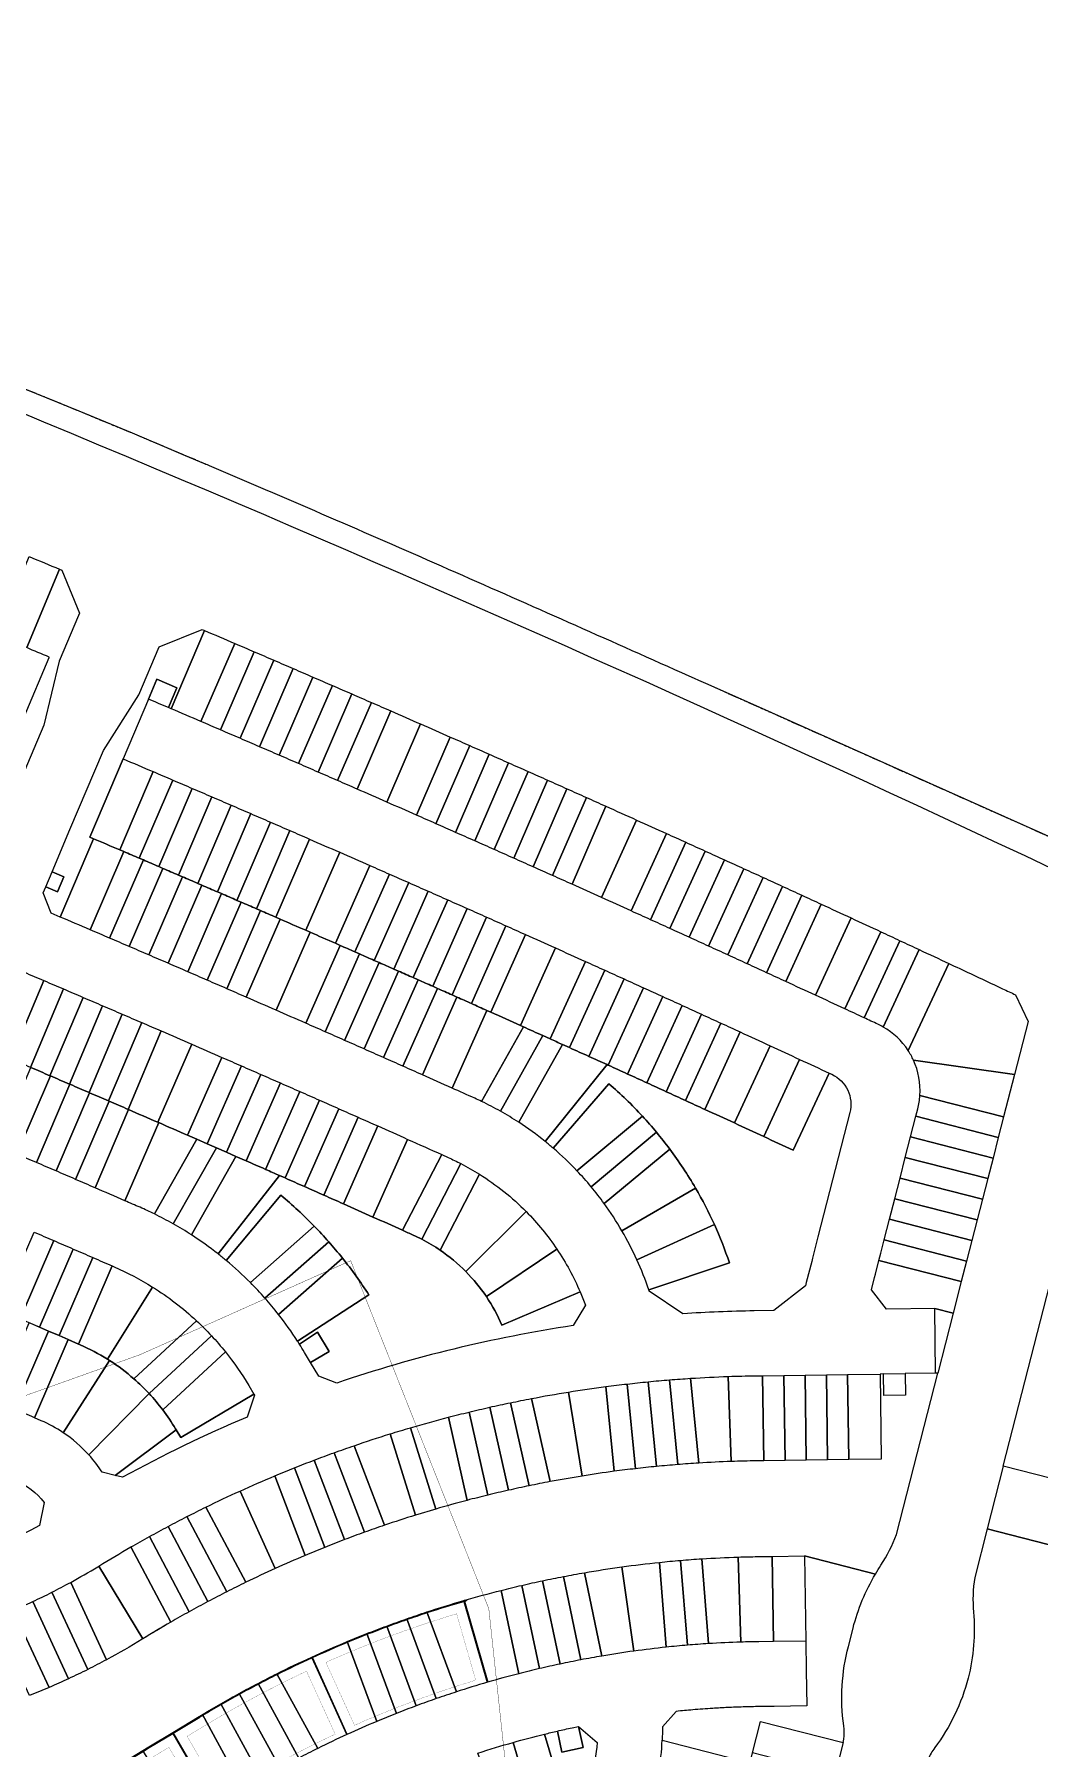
# Model space of a CAD drawing. Header units: centimetres. Extents: x -6122352 to 6876996, y -1694241 to 2592194.
# Drawn here: x 1974318 to 2257952, y -156000 to 327530 of the extents above; entities that cross this region are included whole.
import ezdxf

# ---------------------------------------------------------------- set-up
doc = ezdxf.new("R2010")
doc.units = ezdxf.units.CM
doc.header["$MEASUREMENT"] = 0
doc.linetypes.add('23585-XR-AR-DAMAC PLOT LIMITS$0$PHANTOM2', pattern=[1.25, 0.625, -0.125, 0.125, -0.125, 0.125, -0.125])
doc.linetypes.add('XR-AR-END-SETTING OUT PLAN$0$23261-XR-AR-SI-GF$0$HIDDEN', pattern=[0.375, 0.25, -0.125])
for name, color, linetype, lineweight, true_color in [('08-Compound Wall-2', 6, 'Continuous', 25, 0xff00ff), ('23585-XR-AR-DAMAC PLOT LIMITS$0$1-End units', 7, 'Continuous', 5, 0xf8991e), ('23585-XR-AR-DAMAC PLOT LIMITS$0$1-Open Space', 7, 'Continuous', 5, 0x90cf5a), ('23585-XR-AR-DAMAC PLOT LIMITS$0$1-Utility', 7, 'Continuous', 5, 0x8db1ff)]:
    doc.layers.add(name, color=color, linetype=linetype, lineweight=lineweight, true_color=true_color)
for name, color, linetype in [('23585-XR-AR-BOUNDARY WALLS AND SETBACKS$0$setback', 7, 'XR-AR-END-SETTING OUT PLAN$0$23261-XR-AR-SI-GF$0$HIDDEN'), ('23585-XR-AR-DAMAC PLOT LIMITS$0$1-Utility Corridor', 44, 'Continuous'), ('23585-XR-AR-DAMAC PLOT LIMITS$0$PROJECT_LIMIT', 1, 'Continuous'), ('@MI-REF LAYER', 7, 'Continuous')]:
    doc.layers.add(name, color=color, linetype=linetype)
doc.layers.add('23585-XR-AR-DAMAC PLOT LIMITS$0$1-Mid units', color=41, linetype='Continuous', lineweight=5)
doc.layers.add('A-ANNO-TEXT', color=3, linetype='Continuous', lineweight=25)
doc.layers.add('23585-XR-AR-DAMAC PLOT LIMITS$0$D-Phase New', color=7, linetype='Continuous', true_color=0x000080)

# ---------------------------------------------------------------- blocks, each defined once
blk = doc.blocks.new('23585-XR-AR-BOUNDARY WALLS AND SETBACKS')
at = {"layer": '08-Compound Wall-2'}
for points in [[(497874.08, 2770322.56, -0.008688), (497877.61, 2770332.85, -0.004792), (497879.7, 2770338.48, -0.00479), (497881.91, 2770344.06, -0.00479), (497884.22, 2770349.6, -0.004792), (497886.64, 2770355.09, -0.008718), (497891.3, 2770364.96)], [(497896.93, 2770315.23), (497874.3, 2770322.59, -0.008609), (497877.79, 2770332.78, -0.004792), (497879.89, 2770338.41, -0.00479), (497882.09, 2770343.98, -0.00479), (497884.4, 2770349.52, -0.004792), (497886.82, 2770355.01, -0.008638), (497891.44, 2770364.78), (497912.75, 2770354.19)], [(497891.3, 2770364.96, -0.000678), (497891.68, 2770365.72, -0.000678)], [(497891.52, 2770364.96, -0.000679), (497891.9, 2770365.72, -0.000679)], [(497863.29, 2770279.23), (497865.02, 2770287.85, -0.000808), (497865.22, 2770288.84, -0.004793), (497866.47, 2770294.71, -0.00479), (497867.84, 2770300.55, -0.00479), (497869.32, 2770306.37, -0.004792), (497870.91, 2770312.15, -0.008684), (497874.08, 2770322.56)], [(497886.76, 2770274.21), (497863.5, 2770279.28), (497865.21, 2770287.81, -0.000808), (497865.41, 2770288.8, -0.004793), (497866.67, 2770294.66, -0.00479), (497868.04, 2770300.5, -0.00479), (497869.52, 2770306.31, -0.004792), (497871.11, 2770312.1, -0.008603), (497874.24, 2770322.4), (497896.87, 2770315.04)]]:
    blk.add_lwpolyline(points, format="xyb", dxfattribs=at)
for points in [[(497891.52, 2770364.96), (497912.84, 2770354.37)], [(497880.78, 2770244.4), (497857.2, 2770248.89), (497859, 2770257.86), (497860.18, 2770263.74), (497861.36, 2770269.63), (497861.75, 2770271.56), (497863.29, 2770279.23)], [(497880.82, 2770244.6), (497857.44, 2770249.05), (497859.2, 2770257.82), (497860.38, 2770263.7), (497861.56, 2770269.59), (497861.95, 2770271.52), (497863.46, 2770279.09), (497886.72, 2770274.01)]]:
    blk.add_lwpolyline(points, dxfattribs=at)
at = {"layer": '23585-XR-AR-BOUNDARY WALLS AND SETBACKS$0$setback', "ltscale": 40, "const_width": 0.05}
for points in [[(497896.41, 2770318.45), (497877.87, 2770324.48, -0.006274), (497880.43, 2770331.83, -0.004792), (497882.5, 2770337.4, -0.00479), (497884.69, 2770342.93, -0.00479), (497886.98, 2770348.41, -0.004792), (497889.37, 2770353.85, -0.006294), (497892.67, 2770360.93), (497910.13, 2770352.25, 0.005322), (497907.51, 2770346.65, 0.00519), (497905.07, 2770341.13, 0.005188), (497902.74, 2770335.56, 0.005188), (497900.53, 2770329.95, 0.00519), (497898.44, 2770324.29, 0.005322)], [(497885.86, 2770277.37), (497866.81, 2770281.53), (497867.96, 2770287.26, -0.000808), (497868.16, 2770288.24, -0.004793), (497869.4, 2770294.05, -0.00479), (497870.76, 2770299.84, -0.00479), (497872.22, 2770305.6, -0.004792), (497873.8, 2770311.33, -0.006261), (497876.02, 2770318.77), (497894.57, 2770312.74, 0.005325), (497892.79, 2770306.81, 0.00519), (497891.18, 2770300.99, 0.005188), (497889.68, 2770295.15, 0.005188), (497888.32, 2770289.27, 0.005148), (497887.08, 2770283.42), (497887.07, 2770283.37)], [(497879.89, 2770247.62), (497860.74, 2770251.27), (497861.94, 2770257.27), (497863.12, 2770263.15), (497864.3, 2770269.04, 0.000008), (497864.3, 2770269.04), (497864.69, 2770270.97), (497865.63, 2770275.65), (497884.68, 2770271.49), (497883.81, 2770267.14), (497883.47, 2770265.44), (497882.29, 2770259.55), (497881.11, 2770253.67)]]:
    blk.add_lwpolyline(points, format="xyb", close=True, dxfattribs=at)
blk = doc.blocks.new('A$C9d9485f6')
at = {"layer": 'A-ANNO-TEXT', "rotation": 312.4881850805905}
blk.add_blockref('23585-XR-AR-BOUNDARY WALLS AND SETBACKS', (-2377088.53, -1504219.25), dxfattribs=at)
blk = doc.blocks.new('23585-XR-AR-DAMAC PLOT LIMITS')
at = {"layer": '23585-XR-AR-DAMAC PLOT LIMITS$0$1-End units', "color": 251, "true_color": 0x636466}
for points in [[(497861.56, 2770562.17, 0.118327), (497851.94, 2770561.46), (497842.71, 2770583.69, -0.000345), (497851.22, 2770587.21)], [(497840.83, 2770556.93, 0.000344), (497832.39, 2770553.4), (497823.13, 2770575.55, -0.000345), (497831.63, 2770579.09)], [(497893.54, 2770569.39), (497873.14, 2770556.08, 0.123864), (497864.61, 2770561.43), (497886.81, 2770579.71)], [(497832.39, 2770553.4, 0.000344), (497823.95, 2770549.87), (497814.58, 2770571.96, -0.000347), (497823.13, 2770575.55)], [(497779.76, 2770531.13, 0.000344), (497771.35, 2770527.53), (497761.87, 2770549.57, -0.000347), (497770.39, 2770553.23)], [(497771.35, 2770527.53, 0.000344), (497762.94, 2770523.91), (497753.14, 2770545.81, -0.000356), (497761.87, 2770549.57)], [(497851.98, 2770515.75, 0.000346), (497843.54, 2770512.22), (497834.27, 2770534.35, -0.000346), (497842.74, 2770537.89)], [(497851.98, 2770515.75), (497842.74, 2770537.89, -0.000346), (497851.22, 2770541.43), (497860.43, 2770519.27, 0.000346)], [(497843.54, 2770512.22, 0.000346), (497835.11, 2770508.67), (497825.72, 2770530.76, -0.00035), (497834.27, 2770534.35)], [(497718.94, 2770504.73, 0.000344), (497710.57, 2770501.04), (497700.76, 2770522.94, -0.000343), (497709.13, 2770526.63)], [(497710.57, 2770501.04, 0.000344), (497702.2, 2770497.34), (497692.39, 2770519.24, -0.000343), (497700.76, 2770522.94)], [(497790.93, 2770489.9), (497788.89, 2770489.02, 0.000228), (497783.35, 2770486.64), (497782.52, 2770486.28), (497773.03, 2770508.32, -0.00035), (497781.54, 2770511.99)], [(497782.52, 2770486.28, 0.000346), (497774.12, 2770482.66), (497764.52, 2770504.65, -0.00035), (497773.03, 2770508.32)], [(497658.39, 2770477.72, 0.000344), (497650.05, 2770473.95), (497640.14, 2770495.8, -0.000347), (497648.58, 2770499.63)], [(497811.32, 2770469.33, 0.025241), (497802.3, 2770467.48), (497794.42, 2770491.4), (497796.44, 2770492.26, -0.000227), (497801.96, 2770494.62, -0.000213), (497807.13, 2770496.83)], [(497823.48, 2770470.36, 0.025241), (497814.29, 2770469.73), (497811.46, 2770493.57, -0.028669), (497824.64, 2770494.37)], [(497849.68, 2770491.72), (497844.56, 2770468.27, 0.025241), (497835.47, 2770469.78), (497836.63, 2770493.79, -0.028669)], [(497860.84, 2770488.69), (497853.4, 2770465.87, 0.025102), (497844.56, 2770468.27), (497849.68, 2770491.72, -0.025102)], [(497730.14, 2770463.44, 0.000294), (497723.02, 2770460.3), (497721.77, 2770459.74), (497712.05, 2770481.68, -0.00035), (497720.53, 2770485.43)], [(497790.9, 2770463.73, 0.005895), (497788.91, 2770462.9, 0.000266), (497782.48, 2770460.12), (497772.95, 2770482.15), (497774.12, 2770482.66, -0.000346), (497782.52, 2770486.28), (497783.35, 2770486.64)], [(497871.65, 2770484.55), (497861.96, 2770462.6, 0.025102), (497853.4, 2770465.87), (497860.84, 2770488.69, -0.025102)], [(497721.77, 2770459.74, 0.000299), (497714.55, 2770456.54), (497713.4, 2770456.03), (497703.49, 2770477.89, -0.000353), (497712.05, 2770481.68)], [(497782.48, 2770460.12, 0.000348), (497774.09, 2770456.48), (497764.46, 2770478.47, -0.000171), (497768.62, 2770480.27, -0.000179), (497772.95, 2770482.15)], [(497609.83, 2770455.54, 0.000344), (497601.52, 2770451.69), (497591.35, 2770473.43, -0.000347), (497599.77, 2770477.32)], [(497919.38, 2770453.98), (497918.01, 2770452.44, 0.005209), (497913.35, 2770447.09), (497895.09, 2770462.67, -0.005209), (497900.08, 2770468.39), (497901.45, 2770469.93)], [(497741.11, 2770442.05, 0.000348), (497732.74, 2770438.35), (497723.02, 2770460.3, -0.000294), (497730.14, 2770463.44), (497731.48, 2770464.03)], [(497913.35, 2770447.09, 0.006729), (497907.5, 2770440.04), (497888.3, 2770454.47, -0.00731), (497895.09, 2770462.67)], [(497669.61, 2770436.37, 0.000304), (497662.31, 2770433.06), (497661.28, 2770432.59), (497651.34, 2770454.43, -0.000346), (497659.7, 2770458.23)], [(497732.74, 2770438.35, 0.000348), (497724.37, 2770434.64), (497714.55, 2770456.54, -0.000299), (497721.77, 2770459.74), (497723.02, 2770460.3)], [(497823.22, 2770428.04, 0.047931), (497813.93, 2770426.79), (497805.6, 2770449.43, -0.058078), (497822.3, 2770452.02)], [(497835.97, 2770451.26), (497832.39, 2770427.53, 0.046994), (497823.22, 2770428.04), (497822.3, 2770452.02, -0.046994)], [(497849.26, 2770447.95), (497841.31, 2770425.31, 0.046994), (497832.39, 2770427.53), (497835.97, 2770451.26, -0.046994)], [(497794.23, 2770419.12, 0.00035), (497785.84, 2770415.47), (497776.18, 2770437.44, -0.000353), (497784.68, 2770441.13)], [(497802.63, 2770422.75, 0.00035), (497794.23, 2770419.12), (497784.68, 2770441.13, -0.0004), (497794.33, 2770445.31)], [(497680.58, 2770414.99, 0.000348), (497672.25, 2770411.21), (497662.31, 2770433.06, -0.000304), (497669.61, 2770436.37), (497670.75, 2770436.89)], [(497958.8, 2770421.56), (497956.07, 2770418.49, 0.004359), (497952.75, 2770414.69), (497934.55, 2770430.33, -0.004359), (497938.14, 2770434.44), (497940.87, 2770437.51)], [(497893.08, 2770420.85, 0.006729), (497887.94, 2770413.27), (497867.89, 2770426.47, -0.00731), (497873.88, 2770435.28)], [(497952.75, 2770414.69, 0.007912), (497946.89, 2770407.66), (497927.96, 2770422.41, -0.008228), (497934.55, 2770430.33)], [(497887.94, 2770413.27, 0.006729), (497883.01, 2770405.55), (497862.17, 2770417.48, -0.00731), (497867.89, 2770426.47)], [(497741.91, 2770396.14, 0.00034), (497733.78, 2770392.53), (497733.55, 2770392.42), (497723.77, 2770414.34, -0.000353), (497732.24, 2770418.11)], [(497733.55, 2770392.42, 0.000345), (497725.31, 2770388.74), (497725.19, 2770388.69), (497715.18, 2770410.51, -0.000358), (497723.77, 2770414.34)], [(497939.56, 2770398.16, 0.007911), (497934.24, 2770390.72), (497914.39, 2770404.22, -0.00854), (497920.62, 2770412.91)], [(497772.37, 2770379.87, 0.022866), (497763.37, 2770377.96), (497755.5, 2770402.16), (497758.37, 2770403.43, -0.000229), (497763.86, 2770405.85, -0.000165), (497767.8, 2770407.58)], [(497784.51, 2770381.12, 0.022866), (497775.34, 2770380.31), (497772.14, 2770404.1, -0.025741), (497784.93, 2770405.15)], [(497809.66, 2770403.44), (497805.64, 2770379.78, 0.022866), (497796.51, 2770380.91), (497796.92, 2770404.94, -0.025741)], [(497934.24, 2770390.72, 0.007916), (497929.15, 2770383.11), (497908.49, 2770395.35, -0.008501), (497914.39, 2770404.22)], [(497751.96, 2770374.24, 0.011109), (497747.84, 2770372.52, 0.00018), (497743.55, 2770370.61), (497733.78, 2770392.53, -0.00034), (497741.91, 2770396.14), (497744.47, 2770397.28)], [(497871.08, 2770384.72, 0.00674), (497866.92, 2770376.55), (497845.2, 2770386.78, -0.00761), (497850.24, 2770396.65)], [(497981.29, 2770390.98), (497984.57, 2770385.95), (497964.25, 2770372.69, 0.031213), (497958.12, 2770379.62), (497979.57, 2770393.61)], [(497743.55, 2770370.61, 0.000351), (497735.2, 2770366.87), (497725.31, 2770388.74, -0.000345), (497733.55, 2770392.42), (497733.78, 2770392.53)], [(497864.32, 2770371.14, 0.006729), (497860.53, 2770362.8), (497838.21, 2770371.66, -0.00731), (497842.6, 2770381.37)], [(497916.98, 2770362.42, 0.007917), (497912.79, 2770354.28), (497891.3, 2770364.96, -0.008724), (497896.31, 2770374.67)], [(497912.79, 2770354.28, 0.007899), (497908.88, 2770346.02), (497886.64, 2770355.09, -0.008718), (497891.3, 2770364.96)], [(497773.19, 2770336.79, 0.037147), (497765.04, 2770333.87), (497764.56, 2770333.66), (497754.74, 2770355.56), (497755.28, 2770355.8, -0.037147), (497766.78, 2770359.92)], [(497782.32, 2770338.55, 0.036804), (497773.89, 2770336.98, 0.003123), (497773.19, 2770336.79), (497766.78, 2770359.92, -0.047467), (497782.14, 2770362.64)], [(497808.39, 2770360.59), (497803.48, 2770337.09), (497800.97, 2770337.62), (497800.69, 2770337.68, 0.027615), (497794.32, 2770338.64), (497794.14, 2770362.73, -0.035143), (497805.6, 2770361.17)], [(497951.78, 2770337.66), (497930.2, 2770348.18, -0.008444), (497934.46, 2770356.28), (497956.06, 2770345.75, 0.009273)], [(497851.67, 2770340.5, 0.006729), (497848.71, 2770331.83), (497825.89, 2770339.28, -0.00731), (497829.35, 2770349.36)], [(497951.78, 2770337.66, 0.00911), (497947.86, 2770329.57), (497925.71, 2770338.83, -0.009577), (497930.2, 2770348.18)], [(497780.05, 2770313.59, 0.045197), (497773.37, 2770311.31), (497771.44, 2770310.45), (497761.64, 2770332.35), (497761.82, 2770332.44), (497764.56, 2770333.66), (497765.04, 2770333.87, -0.037147), (497773.19, 2770336.79, -0.003124), (497773.89, 2770336.98)], [(497789.58, 2770314.69, 0.061491), (497780.05, 2770313.59), (497773.89, 2770336.98, -0.036804), (497782.32, 2770338.55, -0.025758), (497788.32, 2770338.91)], [(497794.32, 2770338.64, -0.027615), (497800.69, 2770337.68), (497800.97, 2770337.62), (497798.83, 2770316.23), (497795.69, 2770314.17, 0.039222), (497789.58, 2770314.69), (497788.32, 2770338.91, -0.025758)], [(497848.71, 2770331.83, 0.006729), (497845.98, 2770323.08), (497822.73, 2770329.11, -0.00731), (497825.89, 2770339.28)], [(497899.85, 2770323.79, 0.007905), (497896.9, 2770315.13), (497874.08, 2770322.56, -0.008688), (497877.61, 2770332.85)], [(497896.9, 2770315.13, 0.007903), (497894.23, 2770306.39), (497870.91, 2770312.15, -0.008684), (497874.08, 2770322.56)], [(497839.96, 2770299.85, 0.006726), (497838.1, 2770290.89), (497814.57, 2770295.6, -0.0072), (497816.71, 2770305.88)], [(497838.1, 2770290.89), (497838.06, 2770290.69, -0.014228), (497835.54, 2770279.38), (497812.61, 2770286.63, 0.012278), (497814.5, 2770295.24), (497814.57, 2770295.6)], [(497888.54, 2770283.08), (497886.74, 2770274.11), (497863.29, 2770279.23), (497865.02, 2770287.85, -0.000808), (497865.22, 2770288.84)]]:
    blk.add_lwpolyline(points, format="xyb", close=True, dxfattribs=at)
for points in [[(497924.77, 2770521.52), (497920.25, 2770518.57), (497911.22, 2770508.43), (497904.32, 2770508.94), (497902.38, 2770511.93), (497901.85, 2770512.74), (497899.67, 2770516.07), (497919.77, 2770529.19)], [(497923.49, 2770494.69), (497941.42, 2770478.74), (497935.34, 2770471.9), (497917.41, 2770487.86)], [(497946.96, 2770444.35), (497964.88, 2770428.39), (497958.8, 2770421.56), (497940.87, 2770437.51)], [(497993.11, 2770416.78), (497998.11, 2770409.12), (497978.01, 2770396), (497973.01, 2770403.66)], [(497863.29, 2770279.23), (497886.74, 2770274.11), (497885.28, 2770266.84), (497884.94, 2770265.14), (497861.36, 2770269.63), (497861.75, 2770271.56)]]:
    blk.add_lwpolyline(points, close=True, dxfattribs=at)
at = {"layer": '23585-XR-AR-DAMAC PLOT LIMITS$0$1-Mid units', "color": 251, "true_color": 0x636466}
for points in [[(497846.37, 2770559.23, 0.000226), (497840.83, 2770556.93), (497831.63, 2770579.09, -0.000225), (497837.17, 2770581.39)], [(497851.94, 2770561.46, 0.02092), (497850.32, 2770560.87, 0.000161), (497846.37, 2770559.23), (497837.17, 2770581.39, -0.000225), (497842.71, 2770583.69)], [(497823.95, 2770549.87, 0.000226), (497818.42, 2770547.54), (497809.05, 2770569.64, -0.000225), (497814.58, 2770571.96)], [(497812.89, 2770545.21, 0.000226), (497807.36, 2770542.88), (497797.99, 2770564.98, -0.000225), (497803.52, 2770567.31)], [(497818.42, 2770547.54, 0.000226), (497812.89, 2770545.21), (497803.52, 2770567.31, -0.000225), (497809.05, 2770569.64)], [(497896.82, 2770564.36), (497876.72, 2770551.25), (497875.53, 2770553.08, 0.046462), (497873.14, 2770556.08), (497893.54, 2770569.39)], [(497801.84, 2770540.54, 0.000226), (497796.31, 2770538.2), (497786.95, 2770560.29, -0.000225), (497792.47, 2770562.64)], [(497807.36, 2770542.88, 0.000226), (497801.84, 2770540.54), (497792.47, 2770562.64, -0.000225), (497797.99, 2770564.98)], [(497790.79, 2770535.85, 0.000226), (497785.27, 2770533.49), (497775.91, 2770555.59, -0.000225), (497781.43, 2770557.94)], [(497796.31, 2770538.2, 0.000226), (497790.79, 2770535.85), (497781.43, 2770557.94, -0.000225), (497786.95, 2770560.29)], [(497785.27, 2770533.49, 0.000226), (497779.76, 2770531.13), (497770.39, 2770553.23, -0.000225), (497775.91, 2770555.59)], [(497757.44, 2770521.53, 0.000226), (497751.93, 2770519.14), (497742.12, 2770541.05, -0.000225), (497747.63, 2770543.43)], [(497762.94, 2770523.91, 0.000226), (497757.44, 2770521.53), (497747.63, 2770543.43, -0.000225), (497753.14, 2770545.81)], [(497746.42, 2770516.75, 0.000226), (497740.92, 2770514.36), (497731.12, 2770536.26, -0.000225), (497736.62, 2770538.66)], [(497751.93, 2770519.14, 0.000226), (497746.42, 2770516.75), (497736.62, 2770538.66, -0.000225), (497742.12, 2770541.05)], [(497735.42, 2770511.96, 0.000226), (497729.93, 2770509.55), (497720.12, 2770531.46, -0.000225), (497725.62, 2770533.86)], [(497740.92, 2770514.36, 0.000226), (497735.42, 2770511.96), (497725.62, 2770533.86, -0.000225), (497731.12, 2770536.26)], [(497724.43, 2770507.14, 0.000226), (497718.94, 2770504.73), (497709.13, 2770526.63, -0.000225), (497714.62, 2770529.05)], [(497729.93, 2770509.55, 0.000226), (497724.43, 2770507.14), (497714.62, 2770529.05, -0.000225), (497720.12, 2770531.46)], [(497829.58, 2770506.34, 0.000227), (497824.05, 2770504.01), (497814.66, 2770526.1, -0.000226), (497820.19, 2770528.43)], [(497835.11, 2770508.67, 0.000227), (497829.58, 2770506.34), (497820.19, 2770528.43, -0.000226), (497825.72, 2770530.76)], [(497818.52, 2770501.67, 0.000227), (497813, 2770499.33), (497803.61, 2770521.41, -0.000226), (497809.14, 2770523.76)], [(497824.05, 2770504.01, 0.000227), (497818.52, 2770501.67), (497809.14, 2770523.76, -0.000226), (497814.66, 2770526.1)], [(497702.2, 2770497.34, 0.000226), (497696.71, 2770494.9), (497686.91, 2770516.81, -0.000225), (497692.39, 2770519.24)], [(497807.48, 2770496.98), (497807.13, 2770496.83, 0.000213), (497801.96, 2770494.62), (497792.57, 2770516.71, -0.000226), (497798.09, 2770519.06)], [(497813, 2770499.33, 0.000227), (497807.48, 2770496.98), (497798.09, 2770519.06, -0.000226), (497803.61, 2770521.41)], [(497691.23, 2770492.46, 0.000226), (497685.75, 2770490.02), (497675.95, 2770511.92, -0.000225), (497681.43, 2770514.37)], [(497696.71, 2770494.9, 0.000226), (497691.23, 2770492.46), (497681.43, 2770514.37, -0.000225), (497686.91, 2770516.81)], [(497796.44, 2770492.26), (497794.42, 2770491.4, 0.000144), (497790.93, 2770489.9), (497781.54, 2770511.99, -0.000226), (497787.06, 2770514.35)], [(497801.96, 2770494.62, 0.000227), (497796.44, 2770492.26), (497787.06, 2770514.35, -0.000226), (497792.57, 2770516.71)], [(497680.28, 2770487.57, 0.000226), (497674.8, 2770485.11), (497664.99, 2770507.02, -0.000225), (497670.47, 2770509.47)], [(497685.75, 2770490.02, 0.000226), (497680.28, 2770487.57), (497670.47, 2770509.47, -0.000225), (497675.95, 2770511.92)], [(497669.33, 2770482.65, 0.000226), (497663.86, 2770480.19), (497654.05, 2770502.1, -0.000225), (497659.52, 2770504.56)], [(497674.8, 2770485.11, 0.000226), (497669.33, 2770482.65), (497659.52, 2770504.56, -0.000225), (497664.99, 2770507.02)], [(497774.12, 2770482.66), (497772.95, 2770482.15, 0.000179), (497768.62, 2770480.27), (497759.01, 2770502.26, -0.000226), (497764.52, 2770504.65)], [(497663.86, 2770480.19, 0.000226), (497658.39, 2770477.72), (497648.58, 2770499.63, -0.000225), (497654.05, 2770502.1)], [(497763.11, 2770477.88, 0.000171), (497758.96, 2770476.08), (497757.61, 2770475.49), (497748, 2770497.48, -0.000226), (497753.51, 2770499.88)], [(497768.62, 2770480.27, 0.000171), (497764.46, 2770478.47), (497763.11, 2770477.88), (497753.51, 2770499.88, -0.000226), (497759.01, 2770502.26)], [(497752.11, 2770473.09, 0.000171), (497747.96, 2770471.27), (497746.62, 2770470.68), (497737.01, 2770492.68, -0.000226), (497742.5, 2770495.08)], [(497757.61, 2770475.49, 0.000171), (497753.46, 2770473.68), (497752.11, 2770473.09), (497742.5, 2770495.08, -0.000226), (497748, 2770497.48)], [(497830.64, 2770494.24), (497829.49, 2770470.27, 0.016443), (497823.48, 2770470.36), (497824.64, 2770494.37, -0.013016)], [(497836.63, 2770493.79), (497835.47, 2770469.78, 0.016443), (497829.49, 2770470.27), (497830.64, 2770494.24, -0.013016)], [(497741.12, 2770468.27, 0.000171), (497736.98, 2770466.45), (497735.63, 2770465.86), (497726.02, 2770487.85, -0.000226), (497731.51, 2770490.27)], [(497746.62, 2770470.68, 0.000171), (497742.47, 2770468.87), (497741.12, 2770468.27), (497731.51, 2770490.27, -0.000226), (497737.01, 2770492.68)], [(497802.3, 2770467.48, 0.016443), (497796.53, 2770465.79), (497788.89, 2770489.02), (497790.93, 2770489.9, -0.000144), (497794.42, 2770491.4)], [(497735.63, 2770465.86, 0.000171), (497731.48, 2770464.03), (497730.14, 2770463.44), (497720.53, 2770485.43, -0.000226), (497726.02, 2770487.85)], [(497796.53, 2770465.79, 0.016443), (497790.9, 2770463.73), (497783.35, 2770486.64, -0.000228), (497788.89, 2770489.02)], [(497707.92, 2770453.59, 0.00018), (497703.59, 2770451.66), (497702.44, 2770451.14), (497692.53, 2770473, -0.000226), (497698.01, 2770475.45)], [(497713.4, 2770456.03, 0.00018), (497709.07, 2770454.1), (497707.92, 2770453.59), (497698.01, 2770475.45, -0.000226), (497703.49, 2770477.89)], [(497768.58, 2770454.09, 0.000228), (497763.09, 2770451.69), (497753.46, 2770473.68, -0.000171), (497757.61, 2770475.49), (497758.96, 2770476.08)], [(497774.09, 2770456.48, 0.000228), (497768.58, 2770454.09), (497758.96, 2770476.08, -0.000171), (497763.11, 2770477.88), (497764.46, 2770478.47)], [(497696.96, 2770448.69, 0.00018), (497692.63, 2770446.75), (497691.49, 2770446.24), (497681.58, 2770468.1, -0.000226), (497687.06, 2770470.55)], [(497702.44, 2770451.14, 0.00018), (497698.11, 2770449.21), (497696.96, 2770448.69), (497687.06, 2770470.55, -0.000226), (497692.53, 2770473)], [(497757.59, 2770449.29, 0.000228), (497752.09, 2770446.88), (497742.47, 2770468.87, -0.000171), (497746.62, 2770470.68), (497747.96, 2770471.27)], [(497763.09, 2770451.69, 0.000228), (497757.59, 2770449.29), (497747.96, 2770471.27, -0.000171), (497752.11, 2770473.09), (497753.46, 2770473.68)], [(497686.02, 2770443.78, 0.00018), (497681.69, 2770441.83), (497680.55, 2770441.31), (497670.64, 2770463.17, -0.000226), (497676.11, 2770465.64)], [(497691.49, 2770446.24, 0.00018), (497687.16, 2770444.29), (497686.02, 2770443.78), (497676.11, 2770465.64, -0.000226), (497681.58, 2770468.1)], [(497746.6, 2770444.47, 0.000228), (497741.11, 2770442.05), (497731.48, 2770464.03, -0.000171), (497735.63, 2770465.86), (497736.98, 2770466.45)], [(497752.09, 2770446.88, 0.000228), (497746.6, 2770444.47), (497736.98, 2770466.45, -0.000171), (497741.12, 2770468.27), (497742.47, 2770468.87)], [(497675.08, 2770438.85, 0.00018), (497670.75, 2770436.89), (497669.61, 2770436.37), (497659.7, 2770458.23, -0.000226), (497665.17, 2770460.7)], [(497680.55, 2770441.31, 0.00018), (497676.22, 2770439.36), (497675.08, 2770438.85), (497665.17, 2770460.7, -0.000226), (497670.64, 2770463.17)], [(497724.37, 2770434.64, 0.000228), (497718.89, 2770432.2), (497709.07, 2770454.1, -0.00018), (497713.4, 2770456.03), (497714.55, 2770456.54)], [(497713.41, 2770429.76, 0.000228), (497707.93, 2770427.31), (497698.11, 2770449.21, -0.00018), (497702.44, 2770451.14), (497703.59, 2770451.66)], [(497718.89, 2770432.2, 0.000228), (497713.41, 2770429.76), (497703.59, 2770451.66, -0.00018), (497707.92, 2770453.59), (497709.07, 2770454.1)], [(497907.5, 2770440.04, 0.004409), (497903.77, 2770435.34), (497884.57, 2770449.76, -0.004118), (497888.3, 2770454.47)], [(497702.46, 2770424.86, 0.000228), (497696.99, 2770422.4), (497687.16, 2770444.29, -0.00018), (497691.49, 2770446.24), (497692.63, 2770446.75)], [(497707.93, 2770427.31, 0.000228), (497702.46, 2770424.86), (497692.63, 2770446.75, -0.00018), (497696.96, 2770448.69), (497698.11, 2770449.21)], [(497808.17, 2770425.06, 0.013728), (497805.67, 2770424.06, 0.000127), (497802.63, 2770422.75), (497794.33, 2770445.31), (497796.16, 2770446.1, -0.013729), (497799.88, 2770447.59)], [(497813.93, 2770426.79, 0.030699), (497808.17, 2770425.06), (497799.88, 2770447.59, -0.020574), (497805.6, 2770449.43)], [(497903.77, 2770435.34, 0.004407), (497900.12, 2770430.58), (497880.93, 2770444.99, -0.004117), (497884.57, 2770449.76)], [(497691.51, 2770419.93, 0.000228), (497686.05, 2770417.47), (497676.22, 2770439.36, -0.00018), (497680.55, 2770441.31), (497681.69, 2770441.83)], [(497696.99, 2770422.4, 0.000228), (497691.51, 2770419.93), (497681.69, 2770441.83, -0.00018), (497686.02, 2770443.78), (497687.16, 2770444.29)], [(497900.12, 2770430.58, 0.004408), (497896.56, 2770425.75), (497877.37, 2770440.16, -0.004117), (497880.93, 2770444.99)], [(497686.05, 2770417.47, 0.000228), (497680.58, 2770414.99), (497670.75, 2770436.89, -0.00018), (497675.08, 2770438.85), (497676.22, 2770439.36)], [(497785.84, 2770415.47, 0.000229), (497780.34, 2770413.07), (497770.68, 2770435.04, -0.000229), (497776.18, 2770437.44)], [(497896.56, 2770425.75, 0.004409), (497893.08, 2770420.85), (497873.88, 2770435.28, -0.004118), (497877.37, 2770440.16)], [(497774.85, 2770410.67, 0.000229), (497769.35, 2770408.26), (497759.69, 2770430.23, -0.000229), (497765.18, 2770432.64)], [(497780.34, 2770413.07, 0.000229), (497774.85, 2770410.67), (497765.18, 2770432.64, -0.000229), (497770.68, 2770435.04)], [(497763.86, 2770405.85, 0.000229), (497758.37, 2770403.43), (497748.7, 2770425.4, -0.000229), (497754.19, 2770427.81)], [(497769.35, 2770408.26), (497767.8, 2770407.58, 0.000165), (497763.86, 2770405.85), (497754.19, 2770427.81, -0.000229), (497759.69, 2770430.23)], [(497752.88, 2770401), (497749.98, 2770399.72), (497747.39, 2770398.58), (497737.73, 2770420.54, -0.000229), (497743.21, 2770422.97)], [(497758.37, 2770403.43), (497755.5, 2770402.16), (497752.88, 2770401), (497743.21, 2770422.97, -0.000229), (497748.7, 2770425.4)], [(497946.89, 2770407.66, 0.005188), (497943.18, 2770402.95), (497924.24, 2770417.7, -0.00479), (497927.96, 2770422.41)], [(497747.39, 2770398.58), (497744.47, 2770397.28), (497741.91, 2770396.14), (497732.24, 2770418.11, -0.000229), (497737.73, 2770420.54)], [(497883.01, 2770405.55, 0.004409), (497879.89, 2770400.42), (497859.06, 2770412.35, -0.004118), (497862.17, 2770417.48)], [(497943.18, 2770402.95, 0.005188), (497939.56, 2770398.16), (497920.62, 2770412.91, -0.004791), (497924.24, 2770417.7)], [(497879.89, 2770400.42, 0.004408), (497876.86, 2770395.24), (497856.03, 2770407.17, -0.004117), (497859.06, 2770412.35)], [(497719.72, 2770386.24, 0.000224), (497714.36, 2770383.83), (497714.24, 2770383.78), (497704.24, 2770405.59, -0.000229), (497709.71, 2770408.05)], [(497725.19, 2770388.69, 0.000224), (497719.84, 2770386.29), (497719.72, 2770386.24), (497709.71, 2770408.05, -0.000229), (497715.18, 2770410.51)], [(497876.86, 2770395.24, 0.004407), (497873.93, 2770390.01), (497853.1, 2770401.94, -0.004117), (497856.03, 2770407.17)], [(497708.77, 2770381.31, 0.000224), (497703.42, 2770378.9), (497703.3, 2770378.84), (497693.3, 2770400.66, -0.000229), (497698.77, 2770403.13)], [(497714.24, 2770383.78, 0.000224), (497708.89, 2770381.37), (497708.77, 2770381.31), (497698.77, 2770403.13, -0.000229), (497704.24, 2770405.59)], [(497790.93, 2770405.19), (497790.51, 2770381.19, 0.014913), (497784.51, 2770381.12), (497784.93, 2770405.15, -0.012039)], [(497796.92, 2770404.94), (497796.51, 2770380.91, 0.014913), (497790.51, 2770381.19), (497790.93, 2770405.19, -0.012039)], [(497697.84, 2770376.37, 0.000224), (497692.49, 2770373.95), (497692.37, 2770373.89), (497682.37, 2770395.71, -0.000229), (497687.83, 2770398.19)], [(497703.3, 2770378.84, 0.000224), (497697.96, 2770376.43), (497697.84, 2770376.37), (497687.83, 2770398.19, -0.000229), (497693.3, 2770400.66)], [(497757.61, 2770376.27, 0.014913), (497751.96, 2770374.24), (497744.47, 2770397.28), (497747.39, 2770398.58), (497749.98, 2770399.72)], [(497763.37, 2770377.96, 0.014913), (497757.61, 2770376.27), (497749.98, 2770399.72), (497752.88, 2770401), (497755.5, 2770402.16)], [(497873.93, 2770390.01, 0.004409), (497871.08, 2770384.72), (497850.24, 2770396.65, -0.004118), (497853.1, 2770401.94)], [(497692.37, 2770373.89, 0.000224), (497687.03, 2770371.46), (497686.91, 2770371.41), (497676.9, 2770393.22, -0.000229), (497682.37, 2770395.71)], [(497929.15, 2770383.11, 0.00519), (497925.95, 2770378.03), (497905.3, 2770390.27, -0.004792), (497908.49, 2770395.35)], [(497735.2, 2770366.87, 0.00023), (497729.72, 2770364.42), (497719.84, 2770386.29, -0.000224), (497725.19, 2770388.69), (497725.31, 2770388.74)], [(497925.95, 2770378.03, 0.005188), (497922.85, 2770372.89), (497902.2, 2770385.13, -0.00479), (497905.3, 2770390.27)], [(497724.25, 2770361.96, 0.00023), (497718.78, 2770359.5), (497708.89, 2770381.37, -0.000224), (497714.24, 2770383.78), (497714.36, 2770383.83)], [(497729.72, 2770364.42, 0.00023), (497724.25, 2770361.96), (497714.36, 2770383.83, -0.000224), (497719.72, 2770386.24), (497719.84, 2770386.29)], [(497922.85, 2770372.89, 0.005188), (497919.86, 2770367.69), (497899.21, 2770379.93, -0.004791), (497902.2, 2770385.13)], [(497713.31, 2770357.03, 0.00023), (497707.84, 2770354.56), (497697.96, 2770376.43, -0.000224), (497703.3, 2770378.84), (497703.42, 2770378.9)], [(497718.78, 2770359.5, 0.00023), (497713.31, 2770357.03), (497703.42, 2770378.9, -0.000224), (497708.77, 2770381.31), (497708.89, 2770381.37)], [(497919.86, 2770367.69, 0.005191), (497916.98, 2770362.42), (497896.31, 2770374.67, -0.004793), (497899.21, 2770379.93)], [(497860.53, 2770362.8, 0.004409), (497858.16, 2770357.29), (497835.85, 2770366.14, -0.004118), (497838.21, 2770371.66)], [(497858.16, 2770357.29, 0.004407), (497855.9, 2770351.73), (497833.59, 2770360.58, -0.004117), (497835.85, 2770366.14)], [(497788.32, 2770338.91, 0.025758), (497782.32, 2770338.55), (497782.14, 2770362.64, -0.018233), (497788.14, 2770362.91)], [(497794.14, 2770362.73), (497794.32, 2770338.64, 0.025758), (497788.32, 2770338.91), (497788.14, 2770362.91, -0.018233)], [(497855.9, 2770351.73, 0.004407), (497853.74, 2770346.13), (497831.43, 2770354.99, -0.004117), (497833.59, 2770360.58)], [(497764.56, 2770333.66), (497761.64, 2770332.35), (497759.08, 2770331.22), (497749.26, 2770353.12, -0.000231), (497754.74, 2770355.56)], [(497853.74, 2770346.13, 0.004409), (497851.67, 2770340.5), (497829.35, 2770349.36, -0.004118), (497831.43, 2770354.99)], [(497908.88, 2770346.02, 0.00519), (497906.45, 2770340.54), (497884.22, 2770349.6, -0.004792), (497886.64, 2770355.09)], [(497753.6, 2770328.77), (497750.68, 2770327.46), (497748.13, 2770326.32), (497738.31, 2770348.22, -0.000231), (497743.78, 2770350.67)], [(497759.08, 2770331.22), (497756.16, 2770329.91), (497753.6, 2770328.77), (497743.78, 2770350.67, -0.000231), (497749.26, 2770353.12)], [(497906.45, 2770340.54, 0.005188), (497904.13, 2770335), (497881.91, 2770344.06, -0.00479), (497884.22, 2770349.6)], [(497748.13, 2770326.32), (497745.2, 2770325), (497742.65, 2770323.86), (497732.83, 2770345.76, -0.000231), (497738.31, 2770348.22)], [(497904.13, 2770335, 0.005188), (497901.93, 2770329.42), (497879.7, 2770338.48, -0.00479), (497881.91, 2770344.06)], [(497901.93, 2770329.42, 0.00519), (497899.85, 2770323.79), (497877.61, 2770332.85, -0.004792), (497879.7, 2770338.48)], [(497765.96, 2770308, 0.000233), (497760.48, 2770305.55), (497750.68, 2770327.46), (497750.87, 2770327.54), (497753.6, 2770328.77), (497756.16, 2770329.91)], [(497771.44, 2770310.45, 0.000233), (497765.96, 2770308), (497756.16, 2770329.91), (497756.34, 2770329.99), (497759.08, 2770331.22), (497761.64, 2770332.35)], [(497845.98, 2770323.08, 0.004409), (497844.32, 2770317.32), (497821.09, 2770323.34, -0.004118), (497822.73, 2770329.11)], [(497844.32, 2770317.32, 0.004407), (497842.77, 2770311.52), (497819.53, 2770317.54, -0.004117), (497821.09, 2770323.34)], [(497842.77, 2770311.52, 0.004407), (497841.31, 2770305.7), (497818.08, 2770311.72, -0.004117), (497819.53, 2770317.54)], [(497841.31, 2770305.7, 0.004409), (497839.96, 2770299.85), (497816.71, 2770305.88, -0.004118), (497818.08, 2770311.72)], [(497894.23, 2770306.39, 0.00519), (497892.63, 2770300.61), (497869.32, 2770306.37, -0.004792), (497870.91, 2770312.15)], [(497892.63, 2770300.61, 0.005188), (497891.14, 2770294.79), (497867.84, 2770300.55, -0.00479), (497869.32, 2770306.37)], [(497891.14, 2770294.79, 0.005188), (497889.78, 2770288.95), (497866.48, 2770294.71, -0.00479), (497867.84, 2770300.55)], [(497889.78, 2770288.95, 0.005148), (497888.55, 2770283.13), (497888.54, 2770283.08), (497865.22, 2770288.84, -0.004793), (497866.48, 2770294.71)], [(497835.54, 2770279.38, -0.007373), (497833.98, 2770273.58), (497811.09, 2770280.82, 0.00836), (497812.61, 2770286.63)], [(497833.98, 2770273.58, -0.007367), (497832.25, 2770267.84), (497809.37, 2770275.07, 0.008351), (497811.09, 2770280.82)], [(497832.25, 2770267.84, -0.007367), (497830.36, 2770262.14), (497807.46, 2770269.38, 0.008351), (497809.37, 2770275.07)], [(497830.36, 2770262.14, -0.007373), (497828.29, 2770256.5), (497805.36, 2770263.75, 0.008361), (497807.46, 2770269.38)]]:
    blk.add_lwpolyline(points, format="xyb", close=True, dxfattribs=at)
for points in [[(497900.1, 2770559.34), (497880, 2770546.22), (497876.72, 2770551.25), (497896.82, 2770564.36)], [(497903.38, 2770554.31), (497883.28, 2770541.2), (497880, 2770546.22), (497900.1, 2770559.34)], [(497906.66, 2770549.29), (497886.56, 2770536.17), (497883.28, 2770541.2), (497903.38, 2770554.31)], [(497909.94, 2770544.26), (497889.84, 2770531.15), (497886.56, 2770536.17), (497906.66, 2770549.29)], [(497913.21, 2770539.24), (497893.11, 2770526.12), (497889.84, 2770531.15), (497909.94, 2770544.26)], [(497916.49, 2770534.21), (497896.39, 2770521.1), (497893.11, 2770526.12), (497913.21, 2770539.24)], [(497919.77, 2770529.19), (497899.67, 2770516.07), (497898.49, 2770517.89), (497896.39, 2770521.1), (497916.49, 2770534.21)], [(497917.41, 2770487.86), (497935.34, 2770471.9), (497931.35, 2770467.42), (497913.42, 2770483.38)], [(497913.42, 2770483.38), (497931.35, 2770467.42), (497927.36, 2770462.94), (497909.43, 2770478.9)], [(497909.43, 2770478.9), (497927.36, 2770462.94), (497923.37, 2770458.46), (497905.44, 2770474.41)], [(497905.44, 2770474.41), (497923.37, 2770458.46), (497919.38, 2770453.98), (497901.45, 2770469.93)]]:
    blk.add_lwpolyline(points, close=True, dxfattribs=at)
at = {"layer": '23585-XR-AR-DAMAC PLOT LIMITS$0$1-Open Space', "color": 251, "true_color": 0x636466}
for points in [[(498007.6, 2770688.64, 0.020061), (497512.94, 2770477.04, 0.002758), (497503.01, 2770472.24, 0.01485), (497288.75, 2770359.31)], [(497861.36, 2770269.63), (497861.75, 2770271.56), (497863.29, 2770279.23), (497865, 2770287.78, -0.000865), (497865.22, 2770288.84, -0.004793), (497866.48, 2770294.71, -0.00479), (497867.84, 2770300.55, -0.00479), (497869.32, 2770306.37, -0.004792), (497870.91, 2770312.15, -0.008684), (497874.08, 2770322.56, -0.008688), (497877.61, 2770332.85, -0.004792), (497879.7, 2770338.48, -0.00479), (497881.91, 2770344.06, -0.00479), (497884.22, 2770349.6, -0.004792), (497886.64, 2770355.09, -0.008718), (497891.3, 2770364.96, -0.008724), (497896.31, 2770374.67, -0.004793), (497899.21, 2770379.93, -0.004791), (497902.2, 2770385.13, -0.00479), (497905.3, 2770390.27, -0.004792), (497908.49, 2770395.35, -0.008501), (497914.39, 2770404.22, -0.00854), (497920.62, 2770412.91, -0.004791), (497924.24, 2770417.7, -0.00479), (497927.96, 2770422.41, -0.008228), (497934.55, 2770430.33, -0.004347), (497938.13, 2770434.43), (497940.87, 2770437.51), (497946.96, 2770444.35), (497964.22, 2770455.61, -0.012651), (497963.43, 2770458.46, 0.058815), (497959.98, 2770467.56), (497934.33, 2770506.87), (497933.92, 2770506.41), (497928.21, 2770500), (497932.77, 2770495.94), (497928.71, 2770491.39), (497924.16, 2770495.44), (497923.49, 2770494.69), (497941.42, 2770478.74), (497935.34, 2770471.9), (497931.35, 2770467.42), (497927.36, 2770462.94), (497923.37, 2770458.46), (497919.38, 2770453.98), (497918.01, 2770452.44, 0.005209), (497913.35, 2770447.09, 0.006729), (497907.5, 2770440.04, 0.004409), (497903.77, 2770435.34, 0.004407), (497900.12, 2770430.58, 0.004408), (497896.56, 2770425.75, 0.004409), (497893.08, 2770420.85, 0.006729), (497887.94, 2770413.27, 0.006729), (497883.01, 2770405.55, 0.004409), (497879.89, 2770400.42, 0.004408), (497876.86, 2770395.24, 0.004407), (497873.93, 2770390.01, 0.004409), (497871.08, 2770384.72, 0.00674), (497866.92, 2770376.55), (497864.32, 2770371.14, 0.006729), (497860.53, 2770362.8, 0.004409), (497858.16, 2770357.29, 0.004407), (497855.9, 2770351.73, 0.004407), (497853.74, 2770346.13, 0.004409), (497851.67, 2770340.5, 0.006729), (497848.71, 2770331.83, 0.006729), (497845.98, 2770323.08, 0.004409), (497844.32, 2770317.32, 0.004407), (497842.77, 2770311.52, 0.004407), (497841.31, 2770305.7, 0.004409), (497839.96, 2770299.85, 0.006868), (497838.06, 2770290.7, -0.014233), (497835.54, 2770279.38, -0.007373), (497833.98, 2770273.58, -0.007367), (497832.25, 2770267.84, -0.007367), (497830.36, 2770262.14, -0.007373), (497828.29, 2770256.5, -0.014767)], [(497780.81, 2770294.59, -0.125271), (497790.95, 2770296.33), (497794.83, 2770290.96, -0.033636), (497788.27, 2770270.29)]]:
    blk.add_lwpolyline(points, format="xyb", dxfattribs=at)
blk.add_lwpolyline([(497555.82, 2770504.58), (497570.53, 2770511.49), (497585.26, 2770518.36), (497600.03, 2770525.15), (497605.12, 2770527.49), (497605.8, 2770527.8), (497606.14, 2770527.96), (497606.66, 2770528.19), (497608.62, 2770529.09), (497610.59, 2770529.98), (497612.56, 2770530.88), (497614.53, 2770531.77), (497616.49, 2770532.66), (497618.46, 2770533.55), (497620.42, 2770534.44), (497622.39, 2770535.33), (497624.36, 2770536.22), (497626.33, 2770537.1), (497628.3, 2770537.99), (497630.27, 2770538.88), (497632.24, 2770539.76), (497634.21, 2770540.65), (497636.18, 2770541.53), (497638.16, 2770542.41), (497640.13, 2770543.3), (497642.1, 2770544.18), (497644.08, 2770545.06), (497646.06, 2770545.94), (497648.04, 2770546.82), (497650.01, 2770547.7), (497651.99, 2770548.58), (497653.97, 2770549.46), (497655.96, 2770550.34), (497657.94, 2770551.22), (497659.92, 2770552.1), (497661.9, 2770552.97), (497663.89, 2770553.85), (497666.06, 2770554.81), (497667.86, 2770555.6), (497669.84, 2770556.48), (497671.83, 2770557.35), (497673.82, 2770558.23), (497675.81, 2770559.11), (497677.8, 2770559.98), (497679.79, 2770560.85), (497681.78, 2770561.73), (497683.77, 2770562.6), (497685.76, 2770563.48), (497687.75, 2770564.35), (497689.75, 2770565.22), (497691.74, 2770566.1), (497693.74, 2770566.97), (497695.73, 2770567.84), (497697.73, 2770568.71), (497699.73, 2770569.59), (497701.73, 2770570.46), (497703.72, 2770571.33), (497705.72, 2770572.2), (497707.72, 2770573.08), (497709.72, 2770573.95), (497711.72, 2770574.82), (497713.72, 2770575.69), (497715.73, 2770576.56), (497717.73, 2770577.44), (497719.73, 2770578.31), (497721.74, 2770579.18), (497723.74, 2770580.05), (497725.75, 2770580.92), (497727.75, 2770581.79), (497729.76, 2770582.67), (497731.76, 2770583.54), (497733.77, 2770584.41), (497735.78, 2770585.28), (497737.79, 2770586.16), (497739.8, 2770587.03), (497741.81, 2770587.9), (497743.32, 2770588.56), (497744.63, 2770589.13), (497745.94, 2770589.7), (497747.25, 2770590.27), (497765.25, 2770598.08), (497880.61, 2770648.18)], dxfattribs=at)
for points in [[(497878.35, 2770592.66), (497886.81, 2770579.71), (497864.61, 2770561.43, 0.038097), (497861.56, 2770562.17), (497851.22, 2770587.21, -0.000253), (497857.46, 2770589.78, -0.000375), (497866.71, 2770593.58, -0.000152), (497870.47, 2770595.12)], [(497886.52, 2770502.74), (497887.05, 2770501.93), (497890.41, 2770496.77), (497890.92, 2770496), (497890.07, 2770484.67), (497886.41, 2770480.56, 0.013179), (497873.4, 2770465.15), (497862.29, 2770462.45), (497861.96, 2770462.6), (497871.65, 2770484.55, 0.025102), (497860.84, 2770488.69, 0.025102), (497849.68, 2770491.72, 0.028669), (497836.63, 2770493.79, 0.013016), (497830.64, 2770494.24, 0.013016), (497824.64, 2770494.37, 0.028669), (497811.46, 2770493.57), (497814.29, 2770469.73, 0.008212), (497811.32, 2770469.33), (497807.13, 2770496.83), (497807.48, 2770496.98, -0.000227), (497813, 2770499.33, -0.000227), (497818.52, 2770501.67, -0.000227), (497824.05, 2770504.01, -0.000227), (497829.58, 2770506.34, -0.000227), (497835.11, 2770508.67, -0.000346), (497843.54, 2770512.22, -0.000346), (497851.98, 2770515.75, -0.000346), (497860.43, 2770519.27), (497851.22, 2770541.43), (497851.96, 2770541.73, -0.361244), (497863.38, 2770538.21), (497883.16, 2770507.89)], [(497618.82, 2770459.68), (497629.2, 2770444.31), (497645.07, 2770409.56), (497641.81, 2770408.07), (497643.71, 2770403.91), (497646.97, 2770405.4), (497647.34, 2770404.6), (497645.2, 2770398.84), (497643.73, 2770398.16), (497643.31, 2770399.06), (497633.69, 2770419.96), (497623.72, 2770441.8), (497616.12, 2770458.37), (497616.1, 2770458.43, 0.000265), (497609.83, 2770455.54), (497599.77, 2770477.32), (497600.38, 2770477.61), (497612.72, 2770473.04), (497613, 2770472.41)], [(497971.19, 2770440.68, -0.070768), (497964.22, 2770455.61), (497946.96, 2770444.35), (497964.88, 2770428.39), (497971.08, 2770422.87), (497978.55, 2770416.22), (497972.47, 2770409.39), (497971.48, 2770408.27), (497969.72, 2770406.3, 0.004341), (497966.63, 2770402.76, 0.003956), (497963.86, 2770399.49, 0.003956), (497961.14, 2770396.18, 0.005188), (497957.66, 2770391.76, 0.00433), (497954.83, 2770388.03), (497955.41, 2770382.2, -0.012623), (497958.12, 2770379.62), (497979.57, 2770393.61), (497978.01, 2770396), (497973.01, 2770403.66), (497993.11, 2770416.78), (497992.55, 2770417.65, 0.057438), (497989.71, 2770420.14, -0.096637), (497974.1, 2770436.21)], [(497854.97, 2770440.07, 0.0449), (497821.87, 2770379.99), (497817, 2770377.48), (497812.6, 2770378.4), (497813.81, 2770384.38), (497807.65, 2770385.63), (497806.62, 2770379.61, 0.002484), (497805.64, 2770379.78), (497809.66, 2770403.44, 0.025741), (497796.92, 2770404.94, 0.012039), (497790.93, 2770405.19, 0.012039), (497784.93, 2770405.15, 0.025741), (497772.14, 2770404.1), (497775.34, 2770380.31, 0.007453), (497772.37, 2770379.87), (497767.8, 2770407.58), (497769.35, 2770408.26, -0.000229), (497774.85, 2770410.67, -0.000229), (497780.34, 2770413.07, -0.000229), (497785.84, 2770415.47, -0.00035), (497794.23, 2770419.12, -0.00035), (497802.63, 2770422.75, -0.000127), (497805.67, 2770424.06, -0.013728), (497808.17, 2770425.06, -0.030699), (497813.93, 2770426.79, -0.047931), (497823.22, 2770428.04, -0.046994), (497832.39, 2770427.53, -0.046994), (497841.31, 2770425.31), (497849.26, 2770447.95, -0.013803), (497853.02, 2770446.52)], [(497866.92, 2770376.55), (497864.32, 2770371.14), (497842.6, 2770381.37, -0.004117), (497845.2, 2770386.78)], [(497952.54, 2770357.63), (497972.24, 2770327.44), (497971.8, 2770321), (497947.81, 2770329.45), (497947.86, 2770329.57, -0.00911), (497951.78, 2770337.66, -0.009273), (497956.06, 2770345.75), (497934.46, 2770356.28, -0.003463), (497936.28, 2770359.56), (497941.49, 2770356.48), (497944.6, 2770361.73), (497939.34, 2770364.83), (497946.23, 2770365.6, -0.045607)], [(497811.86, 2770354.81, 0.025523), (497800.63, 2770317.42), (497798.83, 2770316.23), (497800.97, 2770337.62), (497803.48, 2770337.09), (497808.39, 2770360.59), (497808.66, 2770360.53)]]:
    blk.add_lwpolyline(points, format="xyb", close=True, dxfattribs=at)
for points in [[(498054.27, 2770538.47), (498083.58, 2770557.6), (498073.58, 2770572.93), (498022.23, 2770539.42), (498019.72, 2770537.78), (497977.84, 2770510.46), (497966.12, 2770502.81), (497976.12, 2770487.48)], [(497934.33, 2770506.87), (497933.92, 2770506.41), (497920.25, 2770518.57), (497924.77, 2770521.52)], [(497650.05, 2770473.95), (497649.29, 2770473.6), (497646.77, 2770479.16), (497641.21, 2770476.63), (497643.74, 2770471.08), (497651.34, 2770454.43), (497661.28, 2770432.59), (497662.31, 2770433.06), (497672.25, 2770411.21), (497669.74, 2770410.07), (497663.98, 2770412.22), (497663.19, 2770413.94), (497666.45, 2770415.43), (497664.55, 2770419.59), (497661.29, 2770418.1), (497655.9, 2770429.91), (497645.84, 2770451.93), (497641.01, 2770469.84), (497634.9, 2770483.2), (497639.51, 2770495.52), (497640.14, 2770495.8)]]:
    blk.add_lwpolyline(points, close=True, dxfattribs=at)
at = {"layer": '23585-XR-AR-DAMAC PLOT LIMITS$0$1-Utility', "color": 251, "true_color": 0x636466}
for points in [[(498083.58, 2770557.6), (498083.56, 2770557.59), (498054.27, 2770538.47), (497976.12, 2770487.48), (497983.86, 2770475.61, 0.058807), (497990.8, 2770468.79, -0.080575), (498003.57, 2770455.09, -0.093711), (498011.63, 2770434.9, 0.057431), (498012.77, 2770431.3), (498038.96, 2770391.17), (498064.08, 2770407.56), (498146.42, 2770461.29)], [(497649.29, 2770473.6, 0.000229), (497643.74, 2770471.08), (497641.21, 2770476.63), (497646.77, 2770479.16)], [(497813.81, 2770384.38), (497812.6, 2770378.4), (497809.34, 2770379.08, 0.006874), (497806.62, 2770379.61), (497807.65, 2770385.63)], [(497944.6, 2770361.73), (497941.49, 2770356.48), (497936.28, 2770359.56, -0.003921), (497938.4, 2770363.24), (497939.34, 2770364.83)]]:
    blk.add_lwpolyline(points, format="xyb", close=True, dxfattribs=at)
for points in [[(497932.77, 2770495.94), (497928.71, 2770491.39), (497924.16, 2770495.44), (497928.21, 2770500)], [(497664.55, 2770419.59), (497666.45, 2770415.43), (497663.19, 2770413.94), (497661.29, 2770418.1)]]:
    blk.add_lwpolyline(points, close=True, dxfattribs=at)
at = {"layer": '23585-XR-AR-DAMAC PLOT LIMITS$0$1-Utility Corridor', "color": 251, "true_color": 0x636466}
blk.add_lwpolyline([(497939.59, 2770569.08), (497945.05, 2770560.71), (497977.84, 2770510.46), (497966.12, 2770502.81), (497902.56, 2770600.21), (497905.43, 2770609.31, -0.000253), (497911.7, 2770611.83)], format="xyb", close=True, dxfattribs=at)
at = {"layer": '23585-XR-AR-DAMAC PLOT LIMITS$0$D-Phase New', "color": 8, "const_width": 0.1}
for points in [[(497880.61, 2770648.18), (497765.25, 2770598.08), (497747.25, 2770590.27), (497745.94, 2770589.7), (497744.63, 2770589.13), (497743.32, 2770588.56), (497741.81, 2770587.9), (497739.8, 2770587.03), (497737.79, 2770586.16), (497735.78, 2770585.28), (497733.77, 2770584.41), (497731.76, 2770583.54), (497729.76, 2770582.67), (497727.75, 2770581.79), (497725.75, 2770580.92), (497723.74, 2770580.05), (497721.74, 2770579.18), (497719.73, 2770578.31), (497717.73, 2770577.44), (497715.73, 2770576.56), (497713.72, 2770575.69), (497711.72, 2770574.82), (497709.72, 2770573.95), (497707.72, 2770573.08), (497705.72, 2770572.2), (497703.72, 2770571.33), (497701.73, 2770570.46), (497699.73, 2770569.59), (497697.73, 2770568.71), (497695.73, 2770567.84), (497693.74, 2770566.97), (497691.74, 2770566.1), (497689.75, 2770565.22), (497687.75, 2770564.35), (497685.76, 2770563.48), (497683.77, 2770562.6), (497681.78, 2770561.73), (497679.79, 2770560.85), (497677.8, 2770559.98), (497675.81, 2770559.1), (497673.82, 2770558.23), (497669.71, 2770556.42), (497667.86, 2770555.6), (497666.06, 2770554.81), (497663.89, 2770553.85), (497661.9, 2770552.97), (497659.92, 2770552.1), (497657.94, 2770551.22), (497655.96, 2770550.34), (497651.92, 2770548.55), (497650.01, 2770547.7), (497648.04, 2770546.82), (497646.06, 2770545.94), (497644.08, 2770545.06), (497642.1, 2770544.18), (497640.13, 2770543.3), (497638.16, 2770542.41), (497634.05, 2770540.58), (497632.24, 2770539.76), (497630.27, 2770538.88), (497628.3, 2770537.99), (497626.33, 2770537.1), (497624.36, 2770536.22), (497622.39, 2770535.33), (497620.42, 2770534.44), (497618.46, 2770533.55), (497616.49, 2770532.66), (497614.53, 2770531.77), (497612.56, 2770530.88), (497610.59, 2770529.98), (497606.37, 2770528.06), (497605.12, 2770527.49), (497600.03, 2770525.15), (497585.26, 2770518.36), (497570.53, 2770511.49), (497555.82, 2770504.58)], [(497589.03, 2770035.52), (497626.65, 2770080.85), (497688.92, 2770169.44), (497721.88, 2770225.24), (497753.19, 2770284.43), (497778.47, 2770344.43), (497799.05, 2770406.16), (497897.75, 2770368.6), (497949.66, 2770330.39)], [(497719.8, 2769518.84), (498077.69, 2769774.67), (498197.26, 2769860.14), (498242.1, 2770083.59), (498243.05, 2770088.29), (498277.97, 2770262.34), (498028.69, 2770146.61), (497949.66, 2770330.39), (497897.75, 2770368.6), (497799.05, 2770406.16), (497778.47, 2770344.43), (497753.19, 2770284.43), (497721.88, 2770225.24), (497688.92, 2770169.44), (497626.65, 2770080.85), (497583.53, 2770028.9)]]:
    blk.add_lwpolyline(points, dxfattribs=at)
at = {"layer": '23585-XR-AR-DAMAC PLOT LIMITS$0$PROJECT_LIMIT', "linetype": '23585-XR-AR-DAMAC PLOT LIMITS$0$PHANTOM2', "ltscale": 5}
blk.add_lwpolyline([(497555.82, 2770504.58), (497570.53, 2770511.49), (497585.26, 2770518.36), (497600.03, 2770525.15), (497605.12, 2770527.49), (497605.46, 2770527.65), (497605.8, 2770527.8), (497606.14, 2770527.96), (497606.66, 2770528.19), (497608.62, 2770529.09), (497610.59, 2770529.98), (497612.56, 2770530.88), (497614.53, 2770531.77), (497616.49, 2770532.66), (497618.46, 2770533.55), (497620.42, 2770534.44), (497622.39, 2770535.33), (497624.36, 2770536.22), (497626.33, 2770537.1), (497628.3, 2770537.99), (497630.27, 2770538.88), (497632.24, 2770539.76), (497634.21, 2770540.65), (497636.18, 2770541.53), (497638.16, 2770542.41), (497640.13, 2770543.3), (497642.1, 2770544.18), (497644.08, 2770545.06), (497646.06, 2770545.94), (497648.04, 2770546.82), (497650.01, 2770547.7), (497651.99, 2770548.58), (497653.97, 2770549.46), (497655.96, 2770550.34), (497657.94, 2770551.22), (497659.92, 2770552.1), (497661.9, 2770552.97), (497663.89, 2770553.85), (497665.87, 2770554.73), (497666.06, 2770554.81), (497667.86, 2770555.6), (497669.84, 2770556.48), (497671.83, 2770557.35), (497673.82, 2770558.23), (497675.81, 2770559.1), (497677.8, 2770559.98), (497679.79, 2770560.85), (497681.78, 2770561.73), (497683.77, 2770562.6), (497685.76, 2770563.48), (497687.75, 2770564.35), (497689.75, 2770565.22), (497691.74, 2770566.1), (497693.74, 2770566.97), (497695.73, 2770567.84), (497697.73, 2770568.71), (497699.73, 2770569.59), (497701.73, 2770570.46), (497703.72, 2770571.33), (497705.72, 2770572.2), (497707.72, 2770573.08), (497709.72, 2770573.95), (497711.72, 2770574.82), (497713.72, 2770575.69), (497715.73, 2770576.56), (497717.73, 2770577.44), (497719.73, 2770578.31), (497721.74, 2770579.18), (497723.74, 2770580.05), (497725.75, 2770580.92), (497727.75, 2770581.79), (497729.76, 2770582.67), (497731.76, 2770583.54), (497733.77, 2770584.41), (497735.78, 2770585.28), (497737.79, 2770586.16), (497739.8, 2770587.03), (497741.81, 2770587.9), (497743.32, 2770588.56), (497744.63, 2770589.13), (497745.94, 2770589.7), (497747.25, 2770590.27), (497765.25, 2770598.08), (497880.61, 2770648.18)], dxfattribs=at)
blk = doc.blocks.new('A$Cf093b529')
at = {"layer": 'A-ANNO-TEXT'}
blk.add_blockref('23585-XR-AR-DAMAC PLOT LIMITS', (-495391.99, -2768603.44), dxfattribs=at)

msp = doc.modelspace()

# ---------------------------------------------------------------- block references
at = {"layer": '@MI-REF LAYER', "xscale": 1000, "yscale": 1000, "zscale": 1000}
msp.add_blockref('A$C9d9485f6', (-23958.95046, 48155.57226), dxfattribs=at)
at = {"layer": '@MI-REF LAYER', "xscale": 1000, "yscale": 1000, "zscale": 1000, "rotation": 312.4882903633292}
msp.add_blockref('A$Cf093b529', (-891608.73293, 539022.72011), dxfattribs=at)

doc.saveas('drawing.dxf')
